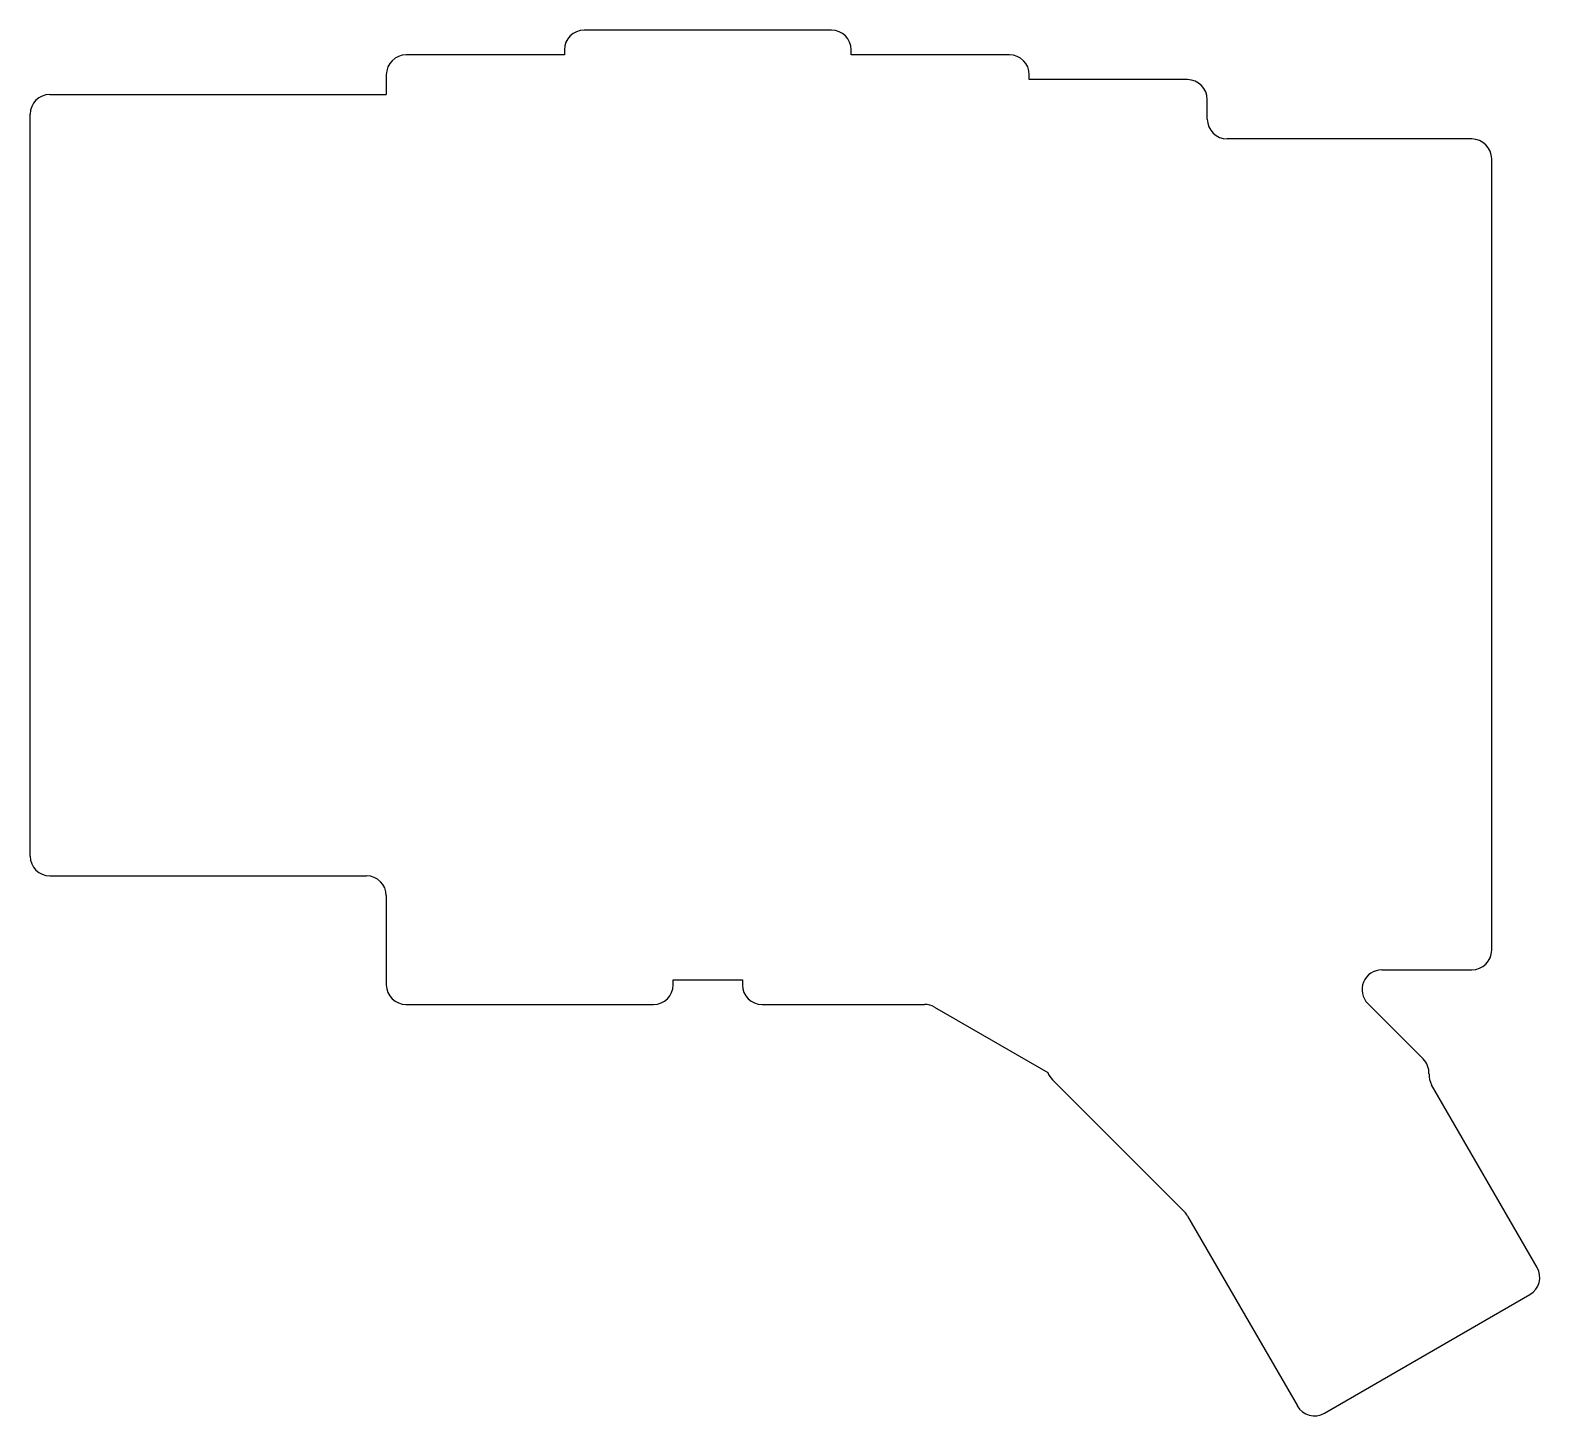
# Model space of a CAD drawing. Header units: millimetres. Extents: x 86 to 238, y -152 to -12.
import ezdxf

# ---------------------------------------------------------------- set-up
doc = ezdxf.new("R2010")
doc.units = ezdxf.units.MM

msp = doc.modelspace()

# ---------------------------------------------------------------- linework, layer by layer
for p, q in [((166.5, -11.5), (141.5, -11.5)), ((139.5, -13.5), (139.5, -14)), ((168.5, -14), (168.5, -13.5)), ((139.5, -14), (123.5, -14)), ((184.5, -14), (168.5, -14)), ((121.5, -16), (121.5, -18)), ((186.5, -16.5), (186.5, -16)), ((202.5, -16.5), (186.5, -16.5)), ((87.5, -18), (121.5, -18)), ((204.5, -20.5), (204.5, -18.5)), ((85.5, -95), (85.5, -20)), ((231.25, -22.5), (206.5, -22.5)), ((233.25, -104.5), (233.25, -24.5)), ((87.5, -97), (119.5, -97)), ((121.5, -99), (121.5, -108)), ((222.14, -106.5), (231.25, -106.5)), ((150.5, -108), (150.5, -107.5)), ((150.5, -107.5), (157.5, -107.5)), ((157.5, -107.5), (157.5, -108)), ((123.5, -110), (148.5, -110)), ((159.5, -110), (175.92, -110)), ((176.92, -110.27), (188.38, -116.88)), ((226.33, -115.51), (220.73, -109.91)), ((188.85, -117.63), (202.19, -130.98)), ((237.84, -136.59), (227.18, -118.11)), ((202.51, -131.39), (213.6, -150.59)), ((216.33, -151.32), (237.11, -139.32))]:
    msp.add_line(p, q)
for centre, start, end in [((141.5, -13.5), 90, 180), ((166.5, -13.5), 0, 90), ((123.5, -16), 90, 180), ((184.5, -16), 0, 90), ((202.5, -18.5), 0, 90), ((87.5, -20), 90, 180), ((206.5, -20.5), 180, 270), ((231.25, -24.5), 0, 90), ((87.5, -95), 180, 270), ((119.5, -99), 0, 90), ((231.25, -104.5), 270, 360), ((222.14, -108.5), 90, 225), ((123.5, -108), 180, 270), ((148.5, -108), 270, 360), ((159.5, -108), 180, 270), ((175.92, -112), 60, 90), ((224.91, -116.92), 357.35, 405), ((190.26, -116.22), 199.482, 225), ((228.91, -117.11), 177.35, 210), ((200.78, -132.39), 30, 45), ((236.11, -137.59), 300, 390), ((215.33, -149.59), 210, 300)]:
    msp.add_arc(centre, 2, start, end)

doc.saveas('drawing.dxf')
